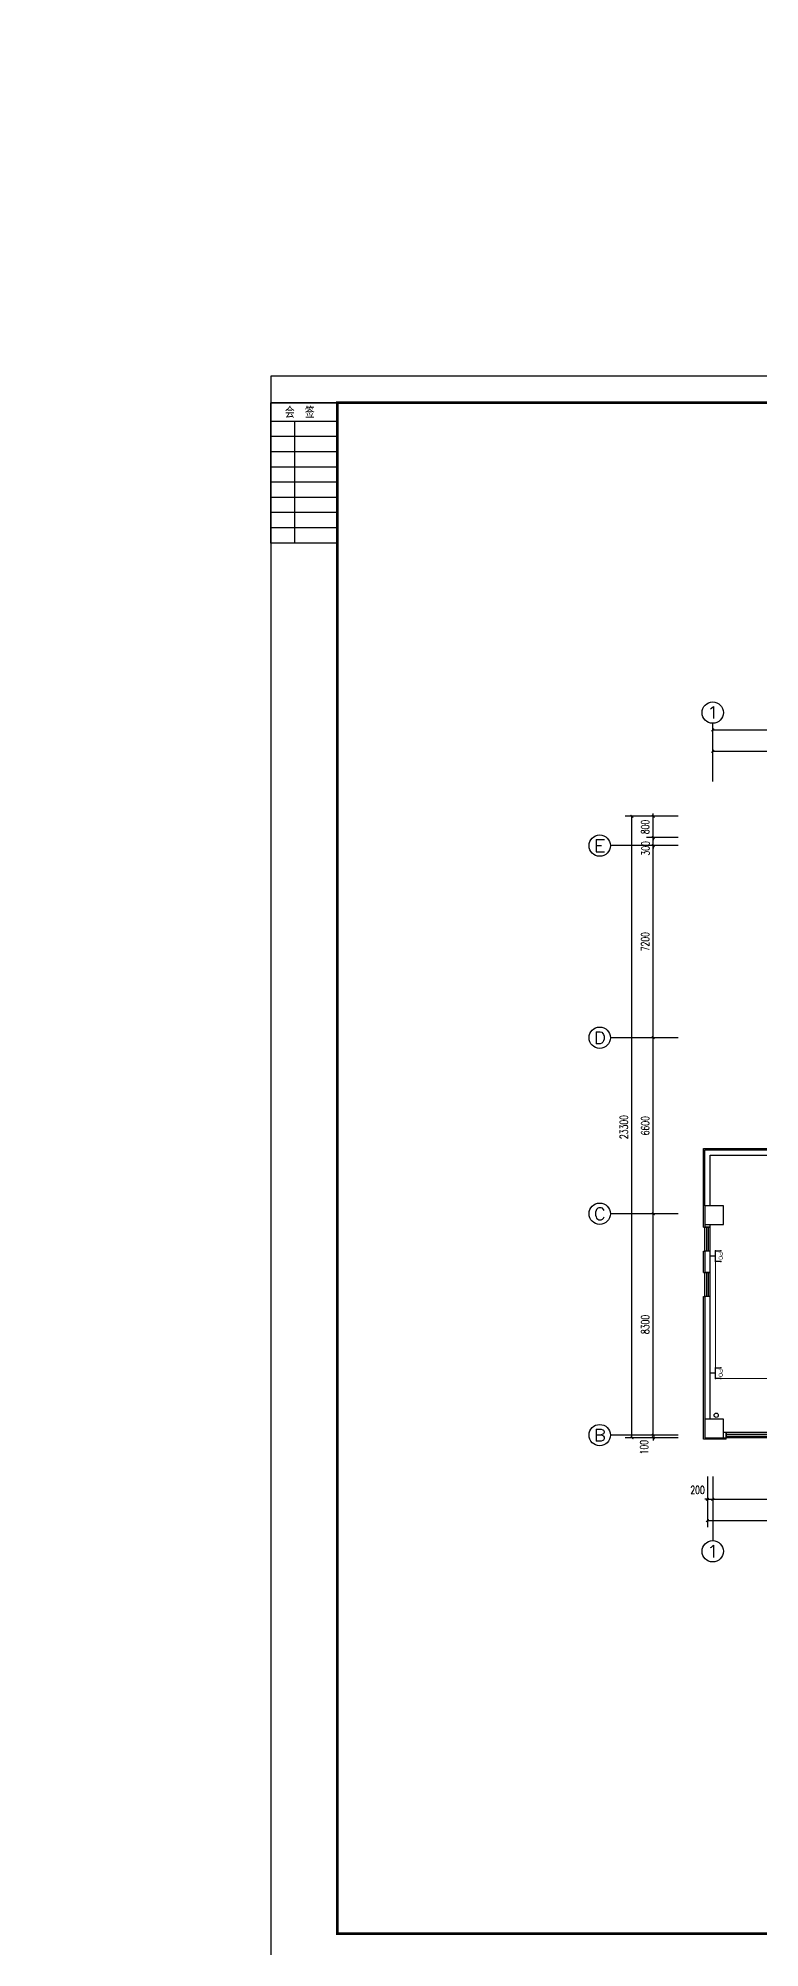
# Model space of a CAD drawing. Extents: x 2166032 to 5302137, y 581493 to 2416206.
# Drawn here: x 2544354 to 2571404, y 1033995 to 1105586 of the extents above; entities that cross this region are included whole.
import ezdxf
from ezdxf.enums import TextEntityAlignment as Align

# ---------------------------------------------------------------- set-up
doc = ezdxf.new("R2010")
doc.units = 0
doc.header["$LTSCALE"] = 1000
doc.header["$MEASUREMENT"] = 0
for name, color, linetype in [('AXIS', 3, 'Continuous'), ('AXIS_TEXT', 7, 'Continuous'), ('COLUMN', 2, 'Continuous'), ('EQUIP-通讯', 3, 'Continuous'), ('PUB_TITLE', 137, 'Continuous'), ('SURFACE', 8, 'Continuous'), ('WALL', 8, 'Continuous'), ('WINDOW', 8, 'Continuous'), ('WIRE-网络', 6, 'Continuous'), ('屋面', 151, 'Continuous')]:
    doc.layers.add(name, color=color, linetype=linetype)
doc.styles.add('_TCH_AXIS', font='complex_.ttf')
doc.styles.add('_TEL_DIM', font='@tssdeng.shx', dxfattribs={"width": 0.8, "height": 3.5, "bigfont": '!tssdchn.shx'})
doc.styles.add('COMPLEX', font='complex_.ttf')
doc.styles.add('DIM_FONT', font='simplex_.ttf', dxfattribs={"width": 0.7})
doc.styles.add('TSSD_REIN', font='tssdeng.shx', dxfattribs={"width": 0.7, "bigfont": 'tssdchn.shx'})
doc.dimstyles.new('DIMN', dxfattribs={"dimtxt": 300, "dimasz": 100, "dimexe": 250, "dimexo": 300, "dimgap": 150, "dimtad": 1, "dimdec": 0, "dimzin": 0, "dimdsep": 46, "dimtxsty": 'DIM_FONT', "dimblk": 'ARCHTICK', "dimcen": 0.09, "dimclrt": 7, "dimazin": 2, "dimtfac": 1, "dimtdec": 0, "dimtix": 1, "dimtmove": 2, "dimatfit": 3, "dimldrblk": 'ARCHTICK', "dimfxl": 1, "dimtolj": 1, "dimtzin": 0, "dimarcsym": 0})

# ---------------------------------------------------------------- blocks, each defined once
blk = doc.blocks.new('$会签栏$00000001')
at = {"layer": 'PUB_TITLE'}
for p, q in [((-52.6, 0), (-52.6, 25)), ((-46.9, 0), (-46.9, 25)), ((-41.2, 0), (-41.2, 25)), ((-35.5, 0), (-35.5, 25)), ((-29.8, 0), (-29.8, 25)), ((-24.1, 0), (-24.1, 25)), ((-18.4, 0), (-18.4, 25)), ((-12.7, 0), (-12.7, 25)), ((-7, 0), (-7, 25)), ((0, 0), (0, 25)), ((-52.6, 16), (-7, 16))]:
    blk.add_line(p, q, dxfattribs=at)
blk.add_lwpolyline([(0, 25), (0, 0), (-52.6, 0), (-52.6, 25)], close=True, dxfattribs=at)
at = {"layer": 'PUB_TITLE', "color": 0, "style": 'TSSD_REIN', "width": 0.75}
blk.add_text('会  签', height=4.219, rotation=270, dxfattribs=at).set_placement((-5.71, 19.67))
blk = doc.blocks.new('$equip$00001847')
for p, q in [((-0.5, 0.5), (-0.5, 1)), ((0.5, 0.5), (-0.5, 0.5)), ((0, 0.5), (0, 0)), ((0.5, 1), (0.5, 0.5))]:
    blk.add_line(p, q)
for p in [(-0.5, 1), (-0.5, 0.5), (0, 0), (0.5, 1), (0.5, 0.5)]:
    blk.add_point(p)
at = {"color": 7, "style": '_TEL_DIM'}
blk.add_attdef('$TEXT$', text='', height=0.4, dxfattribs=at).set_placement((0, 1), align=Align.MIDDLE_CENTER)
at = {"color": 7, "style": '_TEL_DIM', "flags": 1}
blk.add_attdef('A', text='', height=0.00002, dxfattribs=at).set_placement((0, 0), align=Align.MIDDLE_CENTER)
blk = doc.blocks.new('_ArchTick')
at = {"color": 0, "linetype": 'ByBlock', "const_width": 0.4}
blk.add_lwpolyline([(-0.5, -0.5), (0.5, 0.5)], dxfattribs=at)
blk = doc.blocks.new('*D2896')
at = {"layer": 'AXIS', "color": 0, "lineweight": -2}
for p, q in [((2569640, 1078189), (2569640, 1079104)), ((2576640, 1078189), (2576640, 1079104)), ((2569640, 1078854), (2576640, 1078854))]:
    blk.add_line(p, q, dxfattribs=at)
at = {"layer": 'Defpoints', "color": 0}
for p in [(2576640, 1078854), (2569640, 1077889), (2576640, 1077889)]:
    blk.add_point(p, dxfattribs=at)
at = {"layer": 'AXIS', "color": 0, "lineweight": -2, "xscale": 100, "yscale": 100, "zscale": 100, "rotation": 180}
blk.add_blockref('_ArchTick', (2569640, 1078854), dxfattribs=at)
at = {"layer": 'AXIS', "color": 0, "lineweight": -2, "xscale": 100, "yscale": 100, "zscale": 100}
blk.add_blockref('_ArchTick', (2576640, 1078854), dxfattribs=at)
at = {"layer": 'AXIS', "color": 7, "insert": (2573140, 1079156), "char_height": 300, "attachment_point": 5, "style": 'DIM_FONT'}
blk.add_mtext('\\A1;7000', dxfattribs=at)
blk = doc.blocks.new('*D2908')
at = {"layer": 'AXIS', "color": 0, "lineweight": -2}
for p, q in [((2569440, 1051670), (2569440, 1050564)), ((2569640, 1051670), (2569640, 1050564)), ((2569440, 1050814), (2569340, 1050814)), ((2569440, 1050814), (2569640, 1050814)), ((2569640, 1050814), (2569740, 1050814))]:
    blk.add_line(p, q, dxfattribs=at)
at = {"layer": 'Defpoints', "color": 0}
for p in [(2569440, 1051970), (2569640, 1051970), (2569640, 1050814)]:
    blk.add_point(p, dxfattribs=at)
at = {"layer": 'AXIS', "color": 0, "lineweight": -2, "xscale": 100, "yscale": 100, "zscale": 100}
blk.add_blockref('_ArchTick', (2569440, 1050814), dxfattribs=at)
at = {"layer": 'AXIS', "color": 0, "lineweight": -2, "xscale": 100, "yscale": 100, "zscale": 100, "rotation": 180}
blk.add_blockref('_ArchTick', (2569640, 1050814), dxfattribs=at)
at = {"layer": 'AXIS', "color": 7, "insert": (2569070, 1051159), "char_height": 300, "attachment_point": 5, "style": 'DIM_FONT'}
blk.add_mtext('\\A1;200', dxfattribs=at)
blk = doc.blocks.new('*D2909')
at = {"layer": 'AXIS', "color": 0, "lineweight": -2}
for p, q in [((2569640, 1051670), (2569640, 1050564)), ((2579440, 1051670), (2579440, 1050564)), ((2569640, 1050814), (2579440, 1050814))]:
    blk.add_line(p, q, dxfattribs=at)
at = {"layer": 'Defpoints', "color": 0}
for p in [(2569640, 1051970), (2579440, 1051970), (2579440, 1050814)]:
    blk.add_point(p, dxfattribs=at)
at = {"layer": 'AXIS', "color": 0, "lineweight": -2, "xscale": 100, "yscale": 100, "zscale": 100, "rotation": 180}
blk.add_blockref('_ArchTick', (2569640, 1050814), dxfattribs=at)
at = {"layer": 'AXIS', "color": 0, "lineweight": -2, "xscale": 100, "yscale": 100, "zscale": 100}
blk.add_blockref('_ArchTick', (2579440, 1050814), dxfattribs=at)
at = {"layer": 'AXIS', "color": 7, "insert": (2574540, 1051116), "char_height": 300, "attachment_point": 5, "style": 'DIM_FONT'}
blk.add_mtext('\\A1;9800', dxfattribs=at)
blk = doc.blocks.new('*D2923')
at = {"layer": 'AXIS', "color": 0, "lineweight": -2}
for p, q in [((2569440, 1051370), (2569440, 1049764)), ((2640940, 1051370), (2640940, 1049764)), ((2569440, 1050014), (2640940, 1050014))]:
    blk.add_line(p, q, dxfattribs=at)
at = {"layer": 'Defpoints', "color": 0}
for p in [(2569440, 1051670), (2640940, 1051670), (2640940, 1050014)]:
    blk.add_point(p, dxfattribs=at)
at = {"layer": 'AXIS', "color": 0, "lineweight": -2, "xscale": 100, "yscale": 100, "zscale": 100, "rotation": 180}
blk.add_blockref('_ArchTick', (2569440, 1050014), dxfattribs=at)
at = {"layer": 'AXIS', "color": 0, "lineweight": -2, "xscale": 100, "yscale": 100, "zscale": 100}
blk.add_blockref('_ArchTick', (2640940, 1050014), dxfattribs=at)
at = {"layer": 'AXIS', "color": 7, "insert": (2605190, 1050316), "char_height": 300, "attachment_point": 5, "style": 'DIM_FONT'}
blk.add_mtext('\\A1;71500', dxfattribs=at)
blk = doc.blocks.new('*D2931')
at = {"layer": 'AXIS', "color": 0, "lineweight": -2}
for p, q in [((2568340, 1053214), (2567160, 1053214)), ((2567410, 1053214), (2567410, 1053314)), ((2567410, 1053114), (2567410, 1053214)), ((2568340, 1053114), (2567160, 1053114)), ((2567410, 1053114), (2567410, 1053014))]:
    blk.add_line(p, q, dxfattribs=at)
at = {"layer": 'Defpoints', "color": 0}
for p in [(2567410, 1053214), (2568640, 1053214), (2568640, 1053114)]:
    blk.add_point(p, dxfattribs=at)
at = {"layer": 'AXIS', "color": 0, "lineweight": -2, "xscale": 100, "yscale": 100, "zscale": 100}
for p, rotation in [((2567410, 1053214), 270), ((2567410, 1053114), 90)]:
    blk.add_blockref('_ArchTick', p, dxfattribs=dict(at, rotation=rotation))
at = {"layer": 'AXIS', "color": 7, "insert": (2567065, 1052764), "char_height": 300, "attachment_point": 5, "rotation": 90, "style": 'DIM_FONT'}
blk.add_mtext('\\A1;100', dxfattribs=at)
blk = doc.blocks.new('*D2932')
at = {"layer": 'AXIS', "color": 0, "lineweight": -2}
for p, q in [((2568340, 1061514), (2567160, 1061514)), ((2567410, 1053214), (2567410, 1061514)), ((2568340, 1053214), (2567160, 1053214))]:
    blk.add_line(p, q, dxfattribs=at)
at = {"layer": 'Defpoints', "color": 0}
for p in [(2567410, 1061514), (2568640, 1061514), (2568640, 1053214)]:
    blk.add_point(p, dxfattribs=at)
at = {"layer": 'AXIS', "color": 0, "lineweight": -2, "xscale": 100, "yscale": 100, "zscale": 100}
for p, rotation in [((2567410, 1061514), 90), ((2567410, 1053214), 270)]:
    blk.add_blockref('_ArchTick', p, dxfattribs=dict(at, rotation=rotation))
at = {"layer": 'AXIS', "color": 7, "insert": (2567108, 1057364), "char_height": 300, "attachment_point": 5, "rotation": 90, "style": 'DIM_FONT'}
blk.add_mtext('\\A1;8300', dxfattribs=at)
blk = doc.blocks.new('*D2933')
at = {"layer": 'AXIS', "color": 0, "lineweight": -2}
for p, q in [((2568340, 1068114), (2567160, 1068114)), ((2567410, 1061514), (2567410, 1068114)), ((2568340, 1061514), (2567160, 1061514))]:
    blk.add_line(p, q, dxfattribs=at)
at = {"layer": 'Defpoints', "color": 0}
for p in [(2567410, 1068114), (2568640, 1068114), (2568640, 1061514)]:
    blk.add_point(p, dxfattribs=at)
at = {"layer": 'AXIS', "color": 0, "lineweight": -2, "xscale": 100, "yscale": 100, "zscale": 100}
for p, rotation in [((2567410, 1068114), 90), ((2567410, 1061514), 270)]:
    blk.add_blockref('_ArchTick', p, dxfattribs=dict(at, rotation=rotation))
at = {"layer": 'AXIS', "color": 7, "insert": (2567108, 1064814), "char_height": 300, "attachment_point": 5, "rotation": 90, "style": 'DIM_FONT'}
blk.add_mtext('\\A1;6600', dxfattribs=at)
blk = doc.blocks.new('*D2934')
at = {"layer": 'AXIS', "color": 0, "lineweight": -2}
for p, q in [((2568340, 1075314), (2567160, 1075314)), ((2567410, 1068114), (2567410, 1075314)), ((2568340, 1068114), (2567160, 1068114))]:
    blk.add_line(p, q, dxfattribs=at)
at = {"layer": 'Defpoints', "color": 0}
for p in [(2567410, 1075314), (2568640, 1075314), (2568640, 1068114)]:
    blk.add_point(p, dxfattribs=at)
at = {"layer": 'AXIS', "color": 0, "lineweight": -2, "xscale": 100, "yscale": 100, "zscale": 100}
for p, rotation in [((2567410, 1075314), 90), ((2567410, 1068114), 270)]:
    blk.add_blockref('_ArchTick', p, dxfattribs=dict(at, rotation=rotation))
at = {"layer": 'AXIS', "color": 7, "insert": (2567108, 1071714), "char_height": 300, "attachment_point": 5, "rotation": 90, "style": 'DIM_FONT'}
blk.add_mtext('\\A1;7200', dxfattribs=at)
blk = doc.blocks.new('*D2935')
at = {"layer": 'AXIS', "color": 0, "lineweight": -2}
for p, q in [((2568340, 1075614), (2567160, 1075614)), ((2568340, 1075314), (2567160, 1075314)), ((2567410, 1075614), (2567410, 1075714)), ((2567410, 1075314), (2567410, 1075614)), ((2567410, 1075314), (2567410, 1075214))]:
    blk.add_line(p, q, dxfattribs=at)
at = {"layer": 'Defpoints', "color": 0}
for p in [(2567410, 1075614), (2568640, 1075614), (2568640, 1075314)]:
    blk.add_point(p, dxfattribs=at)
at = {"layer": 'AXIS', "color": 0, "lineweight": -2, "xscale": 100, "yscale": 100, "zscale": 100}
for p, rotation in [((2567410, 1075614), 270), ((2567410, 1075314), 90)]:
    blk.add_blockref('_ArchTick', p, dxfattribs=dict(at, rotation=rotation))
at = {"layer": 'AXIS', "color": 7, "insert": (2567123, 1075214), "char_height": 300, "attachment_point": 5, "rotation": 90, "style": 'DIM_FONT'}
blk.add_mtext('\\A1;300', dxfattribs=at)
blk = doc.blocks.new('*D2936')
at = {"layer": 'AXIS', "color": 0, "lineweight": -2}
for p, q in [((2568340, 1076414), (2567160, 1076414)), ((2567410, 1076414), (2567410, 1076514)), ((2567410, 1075614), (2567410, 1076414)), ((2568340, 1075614), (2567160, 1075614)), ((2567410, 1075614), (2567410, 1075514))]:
    blk.add_line(p, q, dxfattribs=at)
at = {"layer": 'Defpoints', "color": 0}
for p in [(2567410, 1076414), (2568640, 1076414), (2568640, 1075614)]:
    blk.add_point(p, dxfattribs=at)
at = {"layer": 'AXIS', "color": 0, "lineweight": -2, "xscale": 100, "yscale": 100, "zscale": 100}
for p, rotation in [((2567410, 1076414), 270), ((2567410, 1075614), 90)]:
    blk.add_blockref('_ArchTick', p, dxfattribs=dict(at, rotation=rotation))
at = {"layer": 'AXIS', "color": 7, "insert": (2567108, 1076014), "char_height": 300, "attachment_point": 5, "rotation": 90, "style": 'DIM_FONT'}
blk.add_mtext('\\A1;800', dxfattribs=at)
blk = doc.blocks.new('*D2937')
at = {"layer": 'AXIS', "color": 0, "lineweight": -2}
for p, q in [((2568040, 1076414), (2566360, 1076414)), ((2566610, 1053114), (2566610, 1076414)), ((2568040, 1053114), (2566360, 1053114))]:
    blk.add_line(p, q, dxfattribs=at)
at = {"layer": 'Defpoints', "color": 0}
for p in [(2566610, 1076414), (2568340, 1076414), (2568340, 1053114)]:
    blk.add_point(p, dxfattribs=at)
at = {"layer": 'AXIS', "color": 0, "lineweight": -2, "xscale": 100, "yscale": 100, "zscale": 100}
for p, rotation in [((2566610, 1076414), 90), ((2566610, 1053114), 270)]:
    blk.add_blockref('_ArchTick', p, dxfattribs=dict(at, rotation=rotation))
at = {"layer": 'AXIS', "color": 7, "insert": (2566308, 1064764), "char_height": 300, "attachment_point": 5, "rotation": 90, "style": 'DIM_FONT'}
blk.add_mtext('\\A1;23300', dxfattribs=at)
blk = doc.blocks.new('*D2938')
at = {"layer": 'AXIS', "color": 0, "lineweight": -2}
for p, q in [((2569640, 1078489), (2569640, 1079904)), ((2569640, 1079654), (2602913, 1079654)), ((2639440, 1079654), (2604133, 1079654)), ((2639440, 1078489), (2639440, 1079904))]:
    blk.add_line(p, q, dxfattribs=at)
at = {"layer": 'Defpoints', "color": 0}
for p in [(2639440, 1079654), (2569640, 1078189), (2639440, 1078189)]:
    blk.add_point(p, dxfattribs=at)
at = {"layer": 'AXIS', "color": 0, "lineweight": -2, "xscale": 100, "yscale": 100, "zscale": 100, "rotation": 180}
blk.add_blockref('_ArchTick', (2569640, 1079654), dxfattribs=at)
at = {"layer": 'AXIS', "color": 0, "lineweight": -2, "xscale": 100, "yscale": 100, "zscale": 100}
blk.add_blockref('_ArchTick', (2639440, 1079654), dxfattribs=at)
at = {"layer": 'AXIS', "color": 7, "insert": (2603523, 1079929), "char_height": 300, "attachment_point": 5, "style": 'DIM_FONT'}
blk.add_mtext('\\A1;69800', dxfattribs=at)
blk = doc.blocks.new('$TCHSYS$WIN2D')
for p, q in [((-0.5, 0.5), (0.5, 0.5)), ((-0.5, 0.5), (-0.5, -0.5)), ((0.5, 0.5), (0.5, -0.5)), ((0.5, 0.167), (-0.5, 0.167)), ((0.5, -0.167), (-0.5, -0.167)), ((-0.5, -0.5), (0.5, -0.5))]:
    blk.add_line(p, q)
blk = doc.blocks.new('_AXISO')
blk.add_circle((0, 0), 0.5)
at = {"layer": 'AXIS_TEXT', "style": 'COMPLEX', "width": 1.171875}
blk.add_attdef('A', text='', height=0.56, dxfattribs=at).set_placement((-0.25, -0.28), (0.25, -0.28), align=Align.FIT)

msp = doc.modelspace()

# ---------------------------------------------------------------- linework, layer by layer
msp.add_circle((2604640.5, 1020101.3), 438608.5)
at = {"layer": 'AXIS'}
for p, q in [((2569640.5, 1077714.3), (2569640.5, 1079904.4)), ((2568340.5, 1075314.3), (2565804.2, 1075314.3)), ((2568340.5, 1068114.3), (2565804.2, 1068114.3)), ((2568340.5, 1061514.3), (2565804.2, 1061514.3)), ((2568340.5, 1053214.3), (2565804.2, 1053214.3)), ((2569640.5, 1051670.2), (2569640.5, 1049258.9))]:
    msp.add_line(p, q, dxfattribs=at)
at = {"layer": 'COLUMN'}
for p, q in [((2570040.2, 1061814.3), (2569340.2, 1061814.3)), ((2569340.2, 1061814.3), (2569340.2, 1061114.3)), ((2570040.2, 1061114.3), (2570040.2, 1061814.3)), ((2569340.2, 1061114.3), (2570040.2, 1061114.3)), ((2570040.2, 1053814.5), (2569340.2, 1053814.5)), ((2569340.2, 1053814.5), (2569340.2, 1053114.5)), ((2569340.2, 1053114.5), (2570040.2, 1053114.5)), ((2570040.2, 1053114.5), (2570040.2, 1053814.5))]:
    msp.add_line(p, q, dxfattribs=at)
at = {"layer": 'PUB_TITLE'}
msp.add_lwpolyline([(2553070.3, 1033519.6), (2658170.3, 1033519.6), (2658170.3, 1092919.6), (2553070.3, 1092919.6)], close=True, dxfattribs=at)
at = {"layer": 'PUB_TITLE', "const_width": 100}
msp.add_lwpolyline([(2555570.3, 1034519.6), (2657170.3, 1034519.6), (2657170.3, 1091919.6), (2555570.3, 1091919.6)], close=True, dxfattribs=at)
at = {"layer": 'SURFACE'}
for p, q in [((2569290.5, 1061464.3), (2569290.5, 1063964.3)), ((2569290.5, 1063964.3), (2576490.5, 1063964.3)), ((2569290.5, 1061014.3), (2569290.5, 1061464.3)), ((2569290.5, 1061014.3), (2569340.5, 1061014.3)), ((2569290.5, 1060114.3), (2569340.5, 1060114.3)), ((2569290.5, 1059314.2), (2569290.5, 1060114.3)), ((2569290.5, 1059314.2), (2569340.5, 1059314.2)), ((2569290.5, 1058414.2), (2569340.5, 1058414.2)), ((2569290.5, 1053064.3), (2569290.5, 1058414.2)), ((2570140.5, 1053064.3), (2569290.5, 1053064.3)), ((2570140.5, 1053064.3), (2570140.5, 1053114.3))]:
    msp.add_line(p, q, dxfattribs=at)
at = {"layer": 'WALL'}
for p, q in [((2569340.5, 1061814.3), (2569340.5, 1063914.3)), ((2569340.5, 1063914.3), (2576540.5, 1063914.3)), ((2569540.5, 1061814.3), (2569540.5, 1063714.3)), ((2569540.5, 1063714.3), (2576640.5, 1063714.3)), ((2569340.5, 1061114.3), (2569340.5, 1061014.3)), ((2569340.5, 1061014.3), (2569540.5, 1061014.3)), ((2569540.5, 1061014.3), (2569540.5, 1061114.3)), ((2569540.5, 1060114.3), (2569340.5, 1060114.3)), ((2569340.5, 1060114.3), (2569340.5, 1059314.2)), ((2569540.5, 1059314.2), (2569540.5, 1060114.3)), ((2569340.5, 1059314.2), (2569540.5, 1059314.2)), ((2569540.5, 1058414.2), (2569340.5, 1058414.2)), ((2569340.5, 1058414.2), (2569340.5, 1053814.5)), ((2569540.5, 1053814.5), (2569540.5, 1058414.2)), ((2569340.5, 1053114.5), (2569340.5, 1053114.3)), ((2570140.5, 1053314.3), (2570040.2, 1053314.3)), ((2570140.5, 1053114.3), (2570140.5, 1053314.3)), ((2569340.5, 1053114.3), (2570140.5, 1053114.3))]:
    msp.add_line(p, q, dxfattribs=at)
at = {"layer": 'WIRE-网络', "linetype": 'Continuous', "const_width": 35}
for points in [[(2569740.1, 1059730.4), (2569740.1, 1055742.8)], [(2569940.1, 1055342.8), (2578940.9, 1055342.8)]]:
    msp.add_lwpolyline(points, dxfattribs=at)
at = {"layer": '屋面', "color": 6}
msp.add_circle((2569768.9, 1053959.9), 80, dxfattribs=at)

# ---------------------------------------------------------------- block references
at = {"layer": 'AXIS'}
ref = msp.add_blockref('_AXISO', (2569640.5, 1080304.4), dxfattribs=dict(at, xscale=800, yscale=800, zscale=800))
ref.add_attrib('A', '1', dxfattribs={"layer": 'AXIS_TEXT', "height": 452.5, "style": '_TCH_AXIS', "width": 1.388087}).set_placement((2569414.2, 1080078.1), (2569866.8, 1080078.1), align=Align.FIT)
ref = msp.add_blockref('_AXISO', (2565404.2, 1075314.3), dxfattribs=dict(at, xscale=800, yscale=800, zscale=800))
ref.add_attrib('A', 'E', dxfattribs={"layer": 'AXIS_TEXT', "height": 452.5, "style": '_TCH_AXIS'}).set_placement((2565177.9, 1075088), (2565630.4, 1075088), align=Align.FIT)
ref = msp.add_blockref('_AXISO', (2565404.2, 1068114.3), dxfattribs=dict(at, xscale=800, yscale=800, zscale=800))
ref.add_attrib('A', 'D', dxfattribs={"layer": 'AXIS_TEXT', "height": 452.5, "style": '_TCH_AXIS', "width": 0.95528}).set_placement((2565177.9, 1067888), (2565630.4, 1067888), align=Align.FIT)
ref = msp.add_blockref('_AXISO', (2565404.2, 1061514.3), dxfattribs=dict(at, xscale=800, yscale=800, zscale=800))
ref.add_attrib('A', 'C', dxfattribs={"layer": 'AXIS_TEXT', "height": 452.5, "style": '_TCH_AXIS'}).set_placement((2565177.9, 1061288), (2565630.4, 1061288), align=Align.FIT)
ref = msp.add_blockref('_AXISO', (2565404.2, 1053214.3), dxfattribs=dict(at, xscale=800, yscale=800, zscale=800))
ref.add_attrib('A', 'B', dxfattribs={"layer": 'AXIS_TEXT', "height": 452.5, "style": '_TCH_AXIS', "width": 0.95528}).set_placement((2565177.9, 1052988), (2565630.4, 1052988), align=Align.FIT)
ref = msp.add_blockref('_AXISO', (2569640.5, 1048858.9), dxfattribs=dict(at, xscale=800, yscale=800, zscale=800))
ref.add_attrib('A', '1', dxfattribs={"layer": 'AXIS_TEXT', "height": 452.5, "style": '_TCH_AXIS', "width": 1.388087}).set_placement((2569414.2, 1048632.6), (2569866.8, 1048632.6), align=Align.FIT)
at = {"layer": 'EQUIP-通讯', "xscale": 400, "yscale": 400, "zscale": 400, "rotation": 270}
for p in [(2569540.5, 1059930.4), (2569540.5, 1055542.8)]:
    msp.add_blockref('$equip$00001847', p, dxfattribs=at).add_auto_attribs({'$TEXT$': 'PO'})
at = {"layer": 'PUB_TITLE', "xscale": 100, "yscale": 100, "zscale": 100, "rotation": 90}
msp.add_blockref('$会签栏$00000001', (2555570.3, 1091919.6), dxfattribs=at)
at = {"layer": 'WINDOW', "yscale": -200}
for p, xscale, zscale, rotation in [((2569440.5, 1060564.3), 900, 900, 90.00000000007762), ((2569440.5, 1058864.2), 900, 900, 90.00000000007762), ((2571340.5, 1053214.3), 2400, 2400, 180.0000000000354)]:
    msp.add_blockref('$TCHSYS$WIN2D', p, dxfattribs=dict(at, xscale=xscale, zscale=zscale, rotation=rotation))

# ---------------------------------------------------------------- dimensions: what is measured, and where the dimension line sits
at = {"layer": 'AXIS'}
for base, p1, p2, angle, picture, middle in [((2639440.5, 1079654.4), (2569640.5, 1078188.6), (2639440.5, 1078188.6), 0, '*D2938', (2603523.3, 1079929.4)), ((2567409.9, 1075614.3), (2568640.5, 1075314.3), (2568640.5, 1075614.3), 90, '*D2935', (2567122.7, 1075214.1)), ((2567409.9, 1053214.3), (2568640.5, 1053114.3), (2568640.5, 1053214.3), 90, '*D2931', (2567064.9, 1052764.3)), ((2569640.5, 1050814.3), (2569440.5, 1051970.2), (2569640.5, 1051970.2), 0, '*D2908', (2569070.5, 1051159.3))]:
    dim = msp.add_linear_dim(base=base, p1=p1, p2=p2, angle=angle, dimstyle='DIMN', dxfattribs=at)
    dim.commit()
    dim.dimension.update_dxf_attribs({"geometry": picture, "text_midpoint": middle, "dimtype": 161})
for p1, p2, distance, picture, middle in [((2569640.5, 1077888.6), (2576640.5, 1077888.6), 965.8, '*D2896', (2573140.5, 1079155.8)), ((2568340.5, 1053114.3), (2568340.5, 1076414.3), 1730.6, '*D2937', (2566308.5, 1064764.3)), ((2568640.5, 1075614.3), (2568640.5, 1076414.3), 1230.6, '*D2936', (2567108.5, 1076014.3)), ((2568640.5, 1068114.3), (2568640.5, 1075314.3), 1230.6, '*D2934', (2567108.5, 1071714.3)), ((2568640.5, 1061514.3), (2568640.5, 1068114.3), 1230.6, '*D2933', (2567108.5, 1064814.3)), ((2568640.5, 1053214.3), (2568640.5, 1061514.3), 1230.6, '*D2932', (2567108.5, 1057364.3)), ((2569640.5, 1051970.2), (2579440.5, 1051970.2), -1156, '*D2909', (2574540.5, 1051115.6)), ((2569440.5, 1051670.2), (2640940.5, 1051670.2), -1656, '*D2923', (2605190.5, 1050315.6))]:
    dim = msp.add_aligned_dim(p1=p1, p2=p2, distance=distance, dimstyle='DIMN', dxfattribs=at)
    dim.commit()
    dim.dimension.update_dxf_attribs({"geometry": picture, "text_midpoint": middle})

doc.saveas('drawing.dxf')
